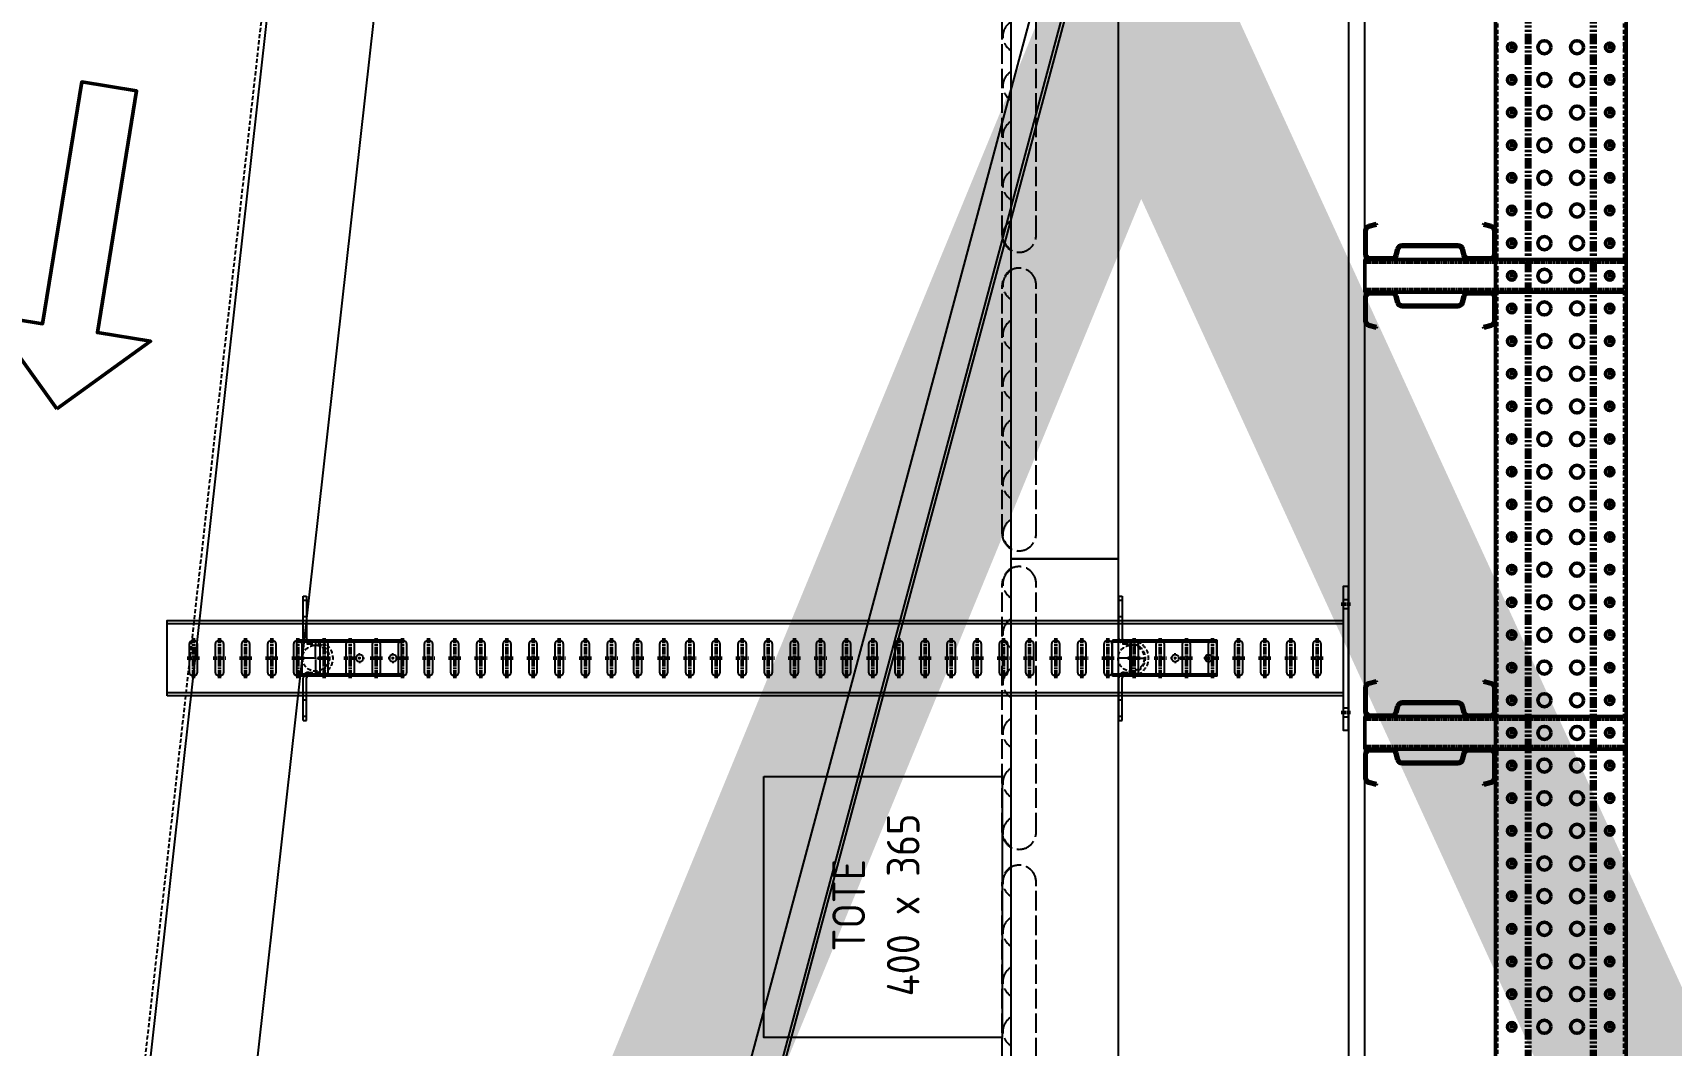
# Model space of a CAD drawing. Header units: millimetres. Extents: x -677815 to 476396, y -125373 to 39000.
# Drawn here: x 453026 to 455534, y -34583 to -33033 of the extents above; entities that cross this region are included whole.
import ezdxf

# ---------------------------------------------------------------- set-up
doc = ezdxf.new("R2010")
doc.units = ezdxf.units.MM
for name, pattern in [('Xref Rapid Pick$0$AM_ISO02W050', [7.5, 6, -1.5]), ('Xref Rapid Pick$0$AM_ISO02W050x2', [3.75, 3, -0.75]), ('Xref Rapid Pick$0$AM_ISO08W050', [18, 12, -1.5, 3, -1.5]), ('Xref Rapid Pick$0$AM_ISO08W050x2', [9, 6, -0.75, 1.5, -0.75]), ('Xref Rapid Pick$0$CENTER', [7, 4, -1, 1, -1]), ('Xref Rapid Pick$0$HIDDEN', [9.525, 6.35, -3.175]), ('Xref Rapid Pick$0$MultiDeck$0$Conveyor - Ground 940 aisles$0$HIDDEN', [9.525, 6.35, -3.175]), ('Xref Rapid Pick$0$P02582 Conveyor Elevations$0$HIDDEN', [9.525, 6.35, -3.175]), ('Xref Rapid Pick$0$PHANTOM2', [31.75, 15.875, -3.175, 3.175, -3.175, 3.175, -3.175])]:
    doc.linetypes.add(name, pattern=pattern)
for name, color, linetype, lineweight in [('AM_BOR', 4, 'Continuous', 25), ('Xref Rapid Pick$0$AM_BOR', 4, 'Continuous', 25), ('Xref Rapid Pick$0$BEAM_SIGMA', 2, 'Continuous', 50), ('Xref Rapid Pick$0$Center', 7, 'Xref Rapid Pick$0$AM_ISO08W050', 50), ('Xref Rapid Pick$0$Conv - Order Out', 5, 'Continuous', 50), ('Xref Rapid Pick$0$Conv- Order In', 1, 'Continuous', 25), ('Xref Rapid Pick$0$Conv- Product Out', 6, 'Continuous', 25), ('Xref Rapid Pick$0$Hidden', 9, 'Xref Rapid Pick$0$AM_ISO02W050', 25), ('Xref Rapid Pick$0$S Cont 2.5', 7, 'Continuous', 50), ('Xref Rapid Pick$0$S Hidden', 9, 'Xref Rapid Pick$0$AM_ISO02W050', 25), ('Xref Rapid Pick$0$Side Channel', 1, 'Continuous', 25)]:
    doc.layers.add(name, color=color, linetype=linetype, lineweight=lineweight)
for name, color, linetype in [('Xref Rapid Pick$0$B', 4, 'Continuous'), ('Xref Rapid Pick$0$MultiDeck$0$Conveyor - Ground 940 aisles$0$D', 7, 'Continuous'), ('Xref Rapid Pick$0$MultiDeck$0$Conveyor - Ground 940 aisles$0$H', 7, 'Xref Rapid Pick$0$MultiDeck$0$Conveyor - Ground 940 aisles$0$HIDDEN'), ('Xref Rapid Pick$0$P02582 Conveyor Elevations$0$Conv', 131, 'Continuous'), ('Xref Rapid Pick$0$Tote', 7, 'Continuous')]:
    doc.layers.add(name, color=color, linetype=linetype)
doc.styles.add('Xref Rapid Pick$0$STANDARD', font='ISOCP.SHX')

# ---------------------------------------------------------------- blocks, each defined once
blk = doc.blocks.new('*U794')
at = {"color": 8, "linetype": 'Xref Rapid Pick$0$CENTER'}
for p, q in [((7350, 27), (7350, 20.6)), ((7400, 27), (7400, 20.6)), ((7450, 27), (7450, 20.6)), ((7500, 27), (7500, 20.6)), ((7550, 27), (7550, 20.6)), ((7600, 27), (7600, 20.6)), ((7650, 27), (7650, 20.6)), ((7700, 27), (7700, 20.6)), ((7750, 27), (7750, 20.6)), ((7800, 27), (7800, 20.6)), ((7850, 27), (7850, 20.6)), ((7900, 27), (7900, 20.6)), ((7950, 27), (7950, 20.6)), ((8000, 27), (8000, 20.6)), ((8050, 27), (8050, 20.6)), ((8100, 27), (8100, 20.6)), ((8150, 27), (8150, 20.6)), ((8200, 27), (8200, 20.6)), ((8250, 27), (8250, 20.6)), ((8300, 27), (8300, 20.6)), ((8350, 27), (8350, 20.6)), ((8400, 27), (8400, 20.6)), ((8450, 27), (8450, 20.6)), ((8500, 27), (8500, 20.6)), ((8550, 27), (8550, 20.6)), ((8600, 27), (8600, 20.6)), ((8650, 27), (8650, 20.6)), ((8700, 27), (8700, 20.6)), ((8750, 27), (8750, 20.6)), ((8800, 27), (8800, 20.6)), ((8850, 27), (8850, 20.6)), ((7358.5, 0), (7341.5, 0)), ((7350, -8.5), (7350, 8.5)), ((7408.5, 0), (7391.5, 0)), ((7400, -8.5), (7400, 8.5)), ((7458.5, 0), (7441.5, 0)), ((7450, -8.5), (7450, 8.5)), ((7508.5, 0), (7491.5, 0)), ((7500, -8.5), (7500, 8.5)), ((7558.5, 0), (7541.5, 0)), ((7550, -8.5), (7550, 8.5)), ((7608.5, 0), (7591.5, 0)), ((7600, -8.5), (7600, 8.5)), ((7658.5, 0), (7641.5, 0)), ((7650, -8.5), (7650, 8.5)), ((7708.5, 0), (7691.5, 0)), ((7700, -8.5), (7700, 8.5)), ((7758.5, 0), (7741.5, 0)), ((7750, -8.5), (7750, 8.5)), ((7808.5, 0), (7791.5, 0)), ((7800, -8.5), (7800, 8.5)), ((7858.5, 0), (7841.5, 0)), ((7850, -8.5), (7850, 8.5)), ((7908.5, 0), (7891.5, 0)), ((7900, -8.5), (7900, 8.5)), ((7958.5, 0), (7941.5, 0)), ((7950, -8.5), (7950, 8.5)), ((8008.5, 0), (7991.5, 0)), ((8000, -8.5), (8000, 8.5)), ((8058.5, 0), (8041.5, 0)), ((8050, -8.5), (8050, 8.5)), ((8108.5, 0), (8091.5, 0)), ((8100, -8.5), (8100, 8.5)), ((8158.5, 0), (8141.5, 0)), ((8150, -8.5), (8150, 8.5)), ((8208.5, 0), (8191.5, 0)), ((8200, -8.5), (8200, 8.5)), ((8258.5, 0), (8241.5, 0)), ((8250, -8.5), (8250, 8.5)), ((8308.5, 0), (8291.5, 0)), ((8300, -8.5), (8300, 8.5)), ((8358.5, 0), (8341.5, 0)), ((8350, -8.5), (8350, 8.5)), ((8408.5, 0), (8391.5, 0)), ((8400, -8.5), (8400, 8.5)), ((8458.5, 0), (8441.5, 0)), ((8450, -8.5), (8450, 8.5)), ((8508.5, 0), (8491.5, 0)), ((8500, -8.5), (8500, 8.5)), ((8558.5, 0), (8541.5, 0)), ((8550, -8.5), (8550, 8.5)), ((8608.5, 0), (8591.5, 0)), ((8600, -8.5), (8600, 8.5)), ((8658.5, 0), (8641.5, 0)), ((8650, -8.5), (8650, 8.5)), ((8708.5, 0), (8691.5, 0)), ((8700, -8.5), (8700, 8.5)), ((8758.5, 0), (8741.5, 0)), ((8750, -8.5), (8750, 8.5)), ((8808.5, 0), (8791.5, 0)), ((8800, -8.5), (8800, 8.5)), ((8858.5, 0), (8841.5, 0)), ((8850, -8.5), (8850, 8.5)), ((7358.5, -150), (7341.5, -150)), ((7350, -158.5), (7350, -141.5)), ((7408.5, -150), (7391.5, -150)), ((7400, -158.5), (7400, -141.5)), ((7458.5, -150), (7441.5, -150)), ((7450, -158.5), (7450, -141.5)), ((7508.5, -150), (7491.5, -150)), ((7500, -158.5), (7500, -141.5)), ((7558.5, -150), (7541.5, -150)), ((7550, -158.5), (7550, -141.5)), ((7608.5, -150), (7591.5, -150)), ((7600, -158.5), (7600, -141.5)), ((7658.5, -150), (7641.5, -150)), ((7650, -158.5), (7650, -141.5)), ((7708.5, -150), (7691.5, -150)), ((7700, -158.5), (7700, -141.5)), ((7758.5, -150), (7741.5, -150)), ((7750, -158.5), (7750, -141.5)), ((7808.5, -150), (7791.5, -150)), ((7800, -158.5), (7800, -141.5)), ((7858.5, -150), (7841.5, -150)), ((7850, -158.5), (7850, -141.5)), ((7908.5, -150), (7891.5, -150)), ((7900, -158.5), (7900, -141.5)), ((7958.5, -150), (7941.5, -150)), ((7950, -158.5), (7950, -141.5)), ((8008.5, -150), (7991.5, -150)), ((8000, -158.5), (8000, -141.5)), ((8058.5, -150), (8041.5, -150)), ((8050, -158.5), (8050, -141.5)), ((8108.5, -150), (8091.5, -150)), ((8100, -158.5), (8100, -141.5)), ((8158.5, -150), (8141.5, -150)), ((8150, -158.5), (8150, -141.5)), ((8208.5, -150), (8191.5, -150)), ((8200, -158.5), (8200, -141.5)), ((8258.5, -150), (8241.5, -150)), ((8250, -158.5), (8250, -141.5)), ((8308.5, -150), (8291.5, -150)), ((8300, -158.5), (8300, -141.5)), ((8358.5, -150), (8341.5, -150)), ((8350, -158.5), (8350, -141.5)), ((8408.5, -150), (8391.5, -150)), ((8400, -158.5), (8400, -141.5)), ((8458.5, -150), (8441.5, -150)), ((8450, -158.5), (8450, -141.5)), ((8508.5, -150), (8491.5, -150)), ((8500, -158.5), (8500, -141.5)), ((8558.5, -150), (8541.5, -150)), ((8550, -158.5), (8550, -141.5)), ((8608.5, -150), (8591.5, -150)), ((8600, -158.5), (8600, -141.5)), ((8658.5, -150), (8641.5, -150)), ((8650, -158.5), (8650, -141.5)), ((8708.5, -150), (8691.5, -150)), ((8700, -158.5), (8700, -141.5)), ((8758.5, -150), (8741.5, -150)), ((8750, -158.5), (8750, -141.5)), ((8808.5, -150), (8791.5, -150)), ((8800, -158.5), (8800, -141.5)), ((8858.5, -150), (8841.5, -150)), ((8850, -158.5), (8850, -141.5)), ((7350, -170.6), (7350, -177)), ((7400, -170.6), (7400, -177)), ((7450, -170.6), (7450, -177)), ((7500, -170.6), (7500, -177)), ((7550, -170.6), (7550, -177)), ((7600, -170.6), (7600, -177)), ((7650, -170.6), (7650, -177)), ((7700, -170.6), (7700, -177)), ((7750, -170.6), (7750, -177)), ((7800, -170.6), (7800, -177)), ((7850, -170.6), (7850, -177)), ((7900, -170.6), (7900, -177)), ((7950, -170.6), (7950, -177)), ((8000, -170.6), (8000, -177)), ((8050, -170.6), (8050, -177)), ((8100, -170.6), (8100, -177)), ((8150, -170.6), (8150, -177)), ((8200, -170.6), (8200, -177)), ((8250, -170.6), (8250, -177)), ((8300, -170.6), (8300, -177)), ((8350, -170.6), (8350, -177)), ((8400, -170.6), (8400, -177)), ((8450, -170.6), (8450, -177)), ((8500, -170.6), (8500, -177)), ((8550, -170.6), (8550, -177)), ((8600, -170.6), (8600, -177)), ((8650, -170.6), (8650, -177)), ((8700, -170.6), (8700, -177)), ((8750, -170.6), (8750, -177)), ((8800, -170.6), (8800, -177)), ((8850, -170.6), (8850, -177))]:
    blk.add_line(p, q, dxfattribs=at)
for p, q in [((32175, 25), (-25, 25)), ((32175, -175), (-25, -175))]:
    blk.add_line(p, q)
at = {"color": 8, "linetype": 'Xref Rapid Pick$0$HIDDEN'}
for p, q in [((32175, 22.6), (-25, 22.6)), ((7343.5, 25), (7343.5, 22.6)), ((7356.5, 25), (7356.5, 22.6)), ((7393.5, 25), (7393.5, 22.6)), ((7406.5, 25), (7406.5, 22.6)), ((7443.5, 25), (7443.5, 22.6)), ((7456.5, 25), (7456.5, 22.6)), ((7493.5, 25), (7493.5, 22.6)), ((7506.5, 25), (7506.5, 22.6)), ((7543.5, 25), (7543.5, 22.6)), ((7556.5, 25), (7556.5, 22.6)), ((7593.5, 25), (7593.5, 22.6)), ((7606.5, 25), (7606.5, 22.6)), ((7643.5, 25), (7643.5, 22.6)), ((7656.5, 25), (7656.5, 22.6)), ((7693.5, 25), (7693.5, 22.6)), ((7706.5, 25), (7706.5, 22.6)), ((7743.5, 25), (7743.5, 22.6)), ((7756.5, 25), (7756.5, 22.6)), ((7793.5, 25), (7793.5, 22.6)), ((7806.5, 25), (7806.5, 22.6)), ((7843.5, 25), (7843.5, 22.6)), ((7856.5, 25), (7856.5, 22.6)), ((7893.5, 25), (7893.5, 22.6)), ((7906.5, 25), (7906.5, 22.6)), ((7943.5, 25), (7943.5, 22.6)), ((7956.5, 25), (7956.5, 22.6)), ((7993.5, 25), (7993.5, 22.6)), ((8006.5, 25), (8006.5, 22.6)), ((8043.5, 25), (8043.5, 22.6)), ((8056.5, 25), (8056.5, 22.6)), ((8093.5, 25), (8093.5, 22.6)), ((8106.5, 25), (8106.5, 22.6)), ((8143.5, 25), (8143.5, 22.6)), ((8156.5, 25), (8156.5, 22.6)), ((8193.5, 25), (8193.5, 22.6)), ((8206.5, 25), (8206.5, 22.6)), ((8243.5, 25), (8243.5, 22.6)), ((8256.5, 25), (8256.5, 22.6)), ((8293.5, 25), (8293.5, 22.6)), ((8306.5, 25), (8306.5, 22.6)), ((8343.5, 25), (8343.5, 22.6)), ((8356.5, 25), (8356.5, 22.6)), ((8393.5, 25), (8393.5, 22.6)), ((8406.5, 25), (8406.5, 22.6)), ((8443.5, 25), (8443.5, 22.6)), ((8456.5, 25), (8456.5, 22.6)), ((8493.5, 25), (8493.5, 22.6)), ((8506.5, 25), (8506.5, 22.6)), ((8543.5, 25), (8543.5, 22.6)), ((8556.5, 25), (8556.5, 22.6)), ((8593.5, 25), (8593.5, 22.6)), ((8606.5, 25), (8606.5, 22.6)), ((8643.5, 25), (8643.5, 22.6)), ((8656.5, 25), (8656.5, 22.6)), ((8693.5, 25), (8693.5, 22.6)), ((8706.5, 25), (8706.5, 22.6)), ((8743.5, 25), (8743.5, 22.6)), ((8756.5, 25), (8756.5, 22.6)), ((8793.5, 25), (8793.5, 22.6)), ((8806.5, 25), (8806.5, 22.6)), ((8843.5, 25), (8843.5, 22.6)), ((8856.5, 25), (8856.5, 22.6)), ((32175, -172.6), (-25, -172.6)), ((7343.5, -172.6), (7343.5, -175)), ((7356.5, -172.6), (7356.5, -175)), ((7393.5, -172.6), (7393.5, -175)), ((7406.5, -172.6), (7406.5, -175)), ((7443.5, -172.6), (7443.5, -175)), ((7456.5, -172.6), (7456.5, -175)), ((7493.5, -172.6), (7493.5, -175)), ((7506.5, -172.6), (7506.5, -175)), ((7543.5, -172.6), (7543.5, -175)), ((7556.5, -172.6), (7556.5, -175)), ((7593.5, -172.6), (7593.5, -175)), ((7606.5, -172.6), (7606.5, -175)), ((7643.5, -172.6), (7643.5, -175)), ((7656.5, -172.6), (7656.5, -175)), ((7693.5, -172.6), (7693.5, -175)), ((7706.5, -172.6), (7706.5, -175)), ((7743.5, -172.6), (7743.5, -175)), ((7756.5, -172.6), (7756.5, -175)), ((7793.5, -172.6), (7793.5, -175)), ((7806.5, -172.6), (7806.5, -175)), ((7843.5, -172.6), (7843.5, -175)), ((7856.5, -172.6), (7856.5, -175)), ((7893.5, -172.6), (7893.5, -175)), ((7906.5, -172.6), (7906.5, -175)), ((7943.5, -172.6), (7943.5, -175)), ((7956.5, -172.6), (7956.5, -175)), ((7993.5, -172.6), (7993.5, -175)), ((8006.5, -172.6), (8006.5, -175)), ((8043.5, -172.6), (8043.5, -175)), ((8056.5, -172.6), (8056.5, -175)), ((8093.5, -172.6), (8093.5, -175)), ((8106.5, -172.6), (8106.5, -175)), ((8143.5, -172.6), (8143.5, -175)), ((8156.5, -172.6), (8156.5, -175)), ((8193.5, -172.6), (8193.5, -175)), ((8206.5, -172.6), (8206.5, -175)), ((8243.5, -172.6), (8243.5, -175)), ((8256.5, -172.6), (8256.5, -175)), ((8293.5, -172.6), (8293.5, -175)), ((8306.5, -172.6), (8306.5, -175)), ((8343.5, -172.6), (8343.5, -175)), ((8356.5, -172.6), (8356.5, -175)), ((8393.5, -172.6), (8393.5, -175)), ((8406.5, -172.6), (8406.5, -175)), ((8443.5, -172.6), (8443.5, -175)), ((8456.5, -172.6), (8456.5, -175)), ((8493.5, -172.6), (8493.5, -175)), ((8506.5, -172.6), (8506.5, -175)), ((8543.5, -172.6), (8543.5, -175)), ((8556.5, -172.6), (8556.5, -175)), ((8593.5, -172.6), (8593.5, -175)), ((8606.5, -172.6), (8606.5, -175)), ((8643.5, -172.6), (8643.5, -175)), ((8656.5, -172.6), (8656.5, -175)), ((8693.5, -172.6), (8693.5, -175)), ((8706.5, -172.6), (8706.5, -175)), ((8743.5, -172.6), (8743.5, -175)), ((8756.5, -172.6), (8756.5, -175)), ((8793.5, -172.6), (8793.5, -175)), ((8806.5, -172.6), (8806.5, -175)), ((8843.5, -172.6), (8843.5, -175)), ((8856.5, -172.6), (8856.5, -175))]:
    blk.add_line(p, q, dxfattribs=at)
at = {"color": 9, "linetype": 'Xref Rapid Pick$0$PHANTOM2'}
for p, q in [((32175, -22.5), (-25, -22.5)), ((32175, -27.9), (-25, -27.9)), ((32175, -122.1), (-25, -122.1)), ((32175, -127.5), (-25, -127.5))]:
    blk.add_line(p, q, dxfattribs=at)
at = {"extrusion": (0, 0, -1)}
for centre in [(-7350, 0), (-7400, 0), (-7450, 0), (-7500, 0), (-7550, 0), (-7600, 0), (-7650, 0), (-7700, 0), (-7750, 0), (-7800, 0), (-7850, 0), (-7900, 0), (-7950, 0), (-8000, 0), (-8050, 0), (-8100, 0), (-8150, 0), (-8200, 0), (-8250, 0), (-8300, 0), (-8350, 0), (-8400, 0), (-8450, 0), (-8500, 0), (-8550, 0), (-8600, 0), (-8650, 0), (-8700, 0), (-8750, 0), (-8800, 0), (-8850, 0)]:
    blk.add_circle(centre, 6.5, dxfattribs=at)
for centre, radius in [((7350, -50), 10), ((7400, -50), 10), ((7450, -50), 10), ((7500, -50), 10), ((7550, -50), 10), ((7600, -50), 10), ((7650, -50), 10), ((7700, -50), 10), ((7750, -50), 10), ((7800, -50), 10), ((7850, -50), 10), ((7900, -50), 10), ((7950, -50), 10), ((8000, -50), 10), ((8050, -50), 10), ((8100, -50), 10), ((8150, -50), 10), ((8200, -50), 10), ((8250, -50), 10), ((8300, -50), 10), ((8350, -50), 10), ((8400, -50), 10), ((8450, -50), 10), ((8500, -50), 10), ((8550, -50), 10), ((8600, -50), 10), ((8650, -50), 10), ((8700, -50), 10), ((8750, -50), 10), ((8800, -50), 10), ((8850, -50), 10), ((7350, -100), 10), ((7400, -100), 10), ((7450, -100), 10), ((7500, -100), 10), ((7550, -100), 10), ((7600, -100), 10), ((7650, -100), 10), ((7700, -100), 10), ((7750, -100), 10), ((7800, -100), 10), ((7850, -100), 10), ((7900, -100), 10), ((7950, -100), 10), ((8000, -100), 10), ((8050, -100), 10), ((8100, -100), 10), ((8150, -100), 10), ((8200, -100), 10), ((8250, -100), 10), ((8300, -100), 10), ((8350, -100), 10), ((8400, -100), 10), ((8450, -100), 10), ((8500, -100), 10), ((8550, -100), 10), ((8600, -100), 10), ((8650, -100), 10), ((8700, -100), 10), ((8750, -100), 10), ((8800, -100), 10), ((8850, -100), 10), ((7350, -150), 6.5), ((7400, -150), 6.5), ((7450, -150), 6.5), ((7500, -150), 6.5), ((7550, -150), 6.5), ((7600, -150), 6.5), ((7650, -150), 6.5), ((7700, -150), 6.5), ((7750, -150), 6.5), ((7800, -150), 6.5), ((7850, -150), 6.5), ((7900, -150), 6.5), ((7950, -150), 6.5), ((8000, -150), 6.5), ((8050, -150), 6.5), ((8100, -150), 6.5), ((8150, -150), 6.5), ((8200, -150), 6.5), ((8250, -150), 6.5), ((8300, -150), 6.5), ((8350, -150), 6.5), ((8400, -150), 6.5), ((8450, -150), 6.5), ((8500, -150), 6.5), ((8550, -150), 6.5), ((8600, -150), 6.5), ((8650, -150), 6.5), ((8700, -150), 6.5), ((8750, -150), 6.5), ((8800, -150), 6.5), ((8850, -150), 6.5)]:
    blk.add_circle(centre, radius)
blk = doc.blocks.new('Xref Rapid Pick$0$RK1223 sv')
at = {"color": 8, "linetype": 'Xref Rapid Pick$0$CENTER'}
for p, q in [((25, 27), (25, 20.6)), ((-2, 0), (4.4, 0)), ((18, -50), (24.4, -50)), ((18, -100), (24.4, -100)), ((-2, -150), (4.4, -150)), ((25, -177), (25, -170.6))]:
    blk.add_line(p, q, dxfattribs=at)
for p, q in [((0, 17.1), (0, -16.5)), ((2.4, 17.1), (2.4, -16.5)), ((44.2, 25), (7.9, 25)), ((44.2, 22.6), (7.9, 22.6)), ((52.7, 6.9), (49.6, 18.5)), ((55, 7.6), (51.9, 19.1)), ((55, 7.6), (52.7, 6.9)), ((5.9, -24.1), (15.6, -26.7)), ((6.5, -21.8), (16.2, -24.4)), ((20, -32.5), (20, -117.5)), ((22.4, -32.5), (22.4, -117.5)), ((5.9, -125.9), (15.6, -123.3)), ((0, -167.1), (0, -133.5)), ((2.4, -167.1), (2.4, -133.5)), ((6.5, -128.2), (16.2, -125.6)), ((44.2, -172.6), (7.9, -172.6)), ((44.2, -175), (7.9, -175)), ((52.7, -156.9), (49.6, -168.5)), ((55, -157.6), (51.9, -169.1)), ((55, -157.6), (52.7, -156.9))]:
    blk.add_line(p, q)
at = {"color": 8, "linetype": 'Xref Rapid Pick$0$HIDDEN'}
for p, q in [((2.4, 6.5), (0, 6.5)), ((18.5, 22.6), (18.5, 25)), ((31.5, 22.6), (31.5, 25)), ((2.4, -6.5), (0, -6.5)), ((22.4, -40), (20, -40)), ((22.4, -60), (20, -60)), ((22.4, -90), (20, -90)), ((22.4, -110), (20, -110)), ((2.4, -143.5), (0, -143.5)), ((2.4, -156.5), (0, -156.5)), ((18.5, -172.6), (18.5, -175)), ((31.5, -172.6), (31.5, -175))]:
    blk.add_line(p, q, dxfattribs=at)
for centre, radius, start, end in [((7.9, 17.1), 7.9, 90, 180), ((7.9, 17.1), 5.5, 90, 180), ((44.2, 17.1), 7.9, 15, 90), ((44.2, 17.1), 5.5, 15, 90), ((7.9, -16.5), 7.9, 180, 255), ((7.9, -16.5), 5.5, 180, 255), ((14, -32.5), 8.4, 0, 75), ((14, -32.5), 6, 0, 75), ((14, -117.5), 6, 285, 360), ((14, -117.5), 8.4, 285, 360), ((7.9, -133.5), 7.9, 105, 180), ((7.9, -133.5), 5.5, 105, 180), ((7.9, -167.1), 7.9, 180, 270), ((7.9, -167.1), 5.5, 180, 270), ((44.2, -167.1), 5.5, 270, 345), ((44.2, -167.1), 7.9, 270, 345)]:
    blk.add_arc(centre, radius, start, end)
blk = doc.blocks.new('*U791')
at = {"layer": 'Xref Rapid Pick$0$BEAM_SIGMA'}
blk.add_blockref('Xref Rapid Pick$0$RK1223 sv', (0, 0), dxfattribs=at)
blk = doc.blocks.new('Xref Rapid Pick$0$A$C3945242F')
at = {"layer": 'Xref Rapid Pick$0$S Cont 2.5'}
for p, q in [((0, 400), (0, 0)), ((50, 400), (0, 400)), ((50, 0), (50, 400)), ((0, 0), (50, 0))]:
    blk.add_line(p, q, dxfattribs=at)
at = {"layer": 'Xref Rapid Pick$0$S Hidden', "linetype": 'Xref Rapid Pick$0$AM_ISO02W050x2', "lineweight": 50}
for p, q in [((4, 400), (4, 0)), ((46, 0), (46, 400))]:
    blk.add_line(p, q, dxfattribs=at)
blk = doc.blocks.new('*U879')
at = {"xscale": -1}
blk.add_blockref('*U791', (-25, 159.5), dxfattribs=at)
blk.add_blockref('*U791', (25, 159.5))
at = {"layer": 'Xref Rapid Pick$0$AM_BOR'}
blk.add_blockref('Xref Rapid Pick$0$A$C3945242F', (-25, -215.5), dxfattribs=at)
blk = doc.blocks.new('*U880')
at = {"layer": 'Xref Rapid Pick$0$B', "color": 0, "linetype": 'ByBlock', "lineweight": -2, "transparency": 16777216}
for p in [(7700, 0), (8400, 0)]:
    blk.add_blockref('*U879', p, dxfattribs=at)
blk = doc.blocks.new('*U801')
at = {"color": 0, "linetype": 'Continuous'}
blk.add_lwpolyline([(0, 0), (125, -125), (125, -42.5), (500, -42.5), (500, 42.5), (125, 42.5), (125, 125)], close=True, dxfattribs=at)
blk = doc.blocks.new('Xref Rapid Pick$0$Tote side 400 x 365')
at = {"layer": 'Xref Rapid Pick$0$Tote'}
blk.add_lwpolyline([(500, 365), (500, 0), (100, 0), (100, 365)], close=True, dxfattribs=at)
at = {"layer": 'Xref Rapid Pick$0$Tote', "insert": (124.2, 259.8), "char_height": 50, "attachment_point": 1, "style": 'Xref Rapid Pick$0$STANDARD'}
blk.add_mtext_dynamic_manual_height_columns('\\pi107.5;TOTE\\P\\pi38.967;400 x 365', width=355.005, gutter_width=12.5, heights=[0], dxfattribs=at)
blk = doc.blocks.new('*U873')
at = {"layer": 'Xref Rapid Pick$0$Hidden', "linetype": 'Xref Rapid Pick$0$P02582 Conveyor Elevations$0$HIDDEN'}
blk.add_line((790.8, -5652.1), (7.4, 1), dxfattribs=at)
at = {"layer": 'Xref Rapid Pick$0$P02582 Conveyor Elevations$0$Conv', "color": 0}
blk.add_lwpolyline([(536.2, -5060.3), (-162, -22.4), (0, 0), (698.1, -5037.9)], close=True, dxfattribs=at)
blk = doc.blocks.new('*U859')
blk.add_lwpolyline([(0, 0), (3657.6, 0), (3657.6, -163.5), (0, -163.5)], close=True)
at = {"layer": 'Xref Rapid Pick$0$Hidden', "ltscale": 5}
for p, q in [((2781.3, 14), (3162.3, 14)), ((3238.5, 14), (3619.5, 14)), ((2781.3, -38), (3162.3, -38)), ((3238.5, -38), (3619.5, -38))]:
    blk.add_line(p, q, dxfattribs=at)
for centre, radius, start, end in [((2933.7, -12), 25, 28.6854, 151.3146), ((3009.9, -12), 25, 28.6854, 151.3146), ((3086.1, -12), 25, 28.6854, 151.3146), ((3162.3, -12), 25, 28.6854, 151.3146), ((3162.3, -12), 26, 270, 90), ((3238.5, -12), 26, 90, 270), ((3238.5, -12), 25, 28.6854, 151.3146), ((3314.7, -12), 25, 28.6854, 151.3146), ((3390.9, -12), 25, 28.6854, 151.3146), ((3467.1, -12), 25, 28.6854, 151.3146), ((3543.3, -12), 25, 28.6854, 151.3146), ((3619.5, -12), 25, 28.6854, 151.3146), ((3619.5, -12), 26, 270, 90)]:
    blk.add_arc(centre, radius, start, end, dxfattribs=at)
blk = doc.blocks.new('*U871')
blk.add_lwpolyline([(0, 0), (1828.8, 0), (1828.8, -163.5), (0, -163.5)], close=True)
at = {"layer": 'Xref Rapid Pick$0$Hidden', "ltscale": 5}
for p, q in [((38.1, 14), (419.1, 14)), ((495.3, 14), (876.3, 14)), ((952.5, 14), (1333.5, 14)), ((1409.7, 14), (1790.7, 14)), ((38.1, -38), (419.1, -38)), ((495.3, -38), (876.3, -38)), ((952.5, -38), (1333.5, -38)), ((1409.7, -38), (1790.7, -38))]:
    blk.add_line(p, q, dxfattribs=at)
for centre, radius, start, end in [((38.1, -12), 26, 90, 270), ((38.1, -12), 25, 28.6854, 151.3146), ((114.3, -12), 25, 28.6854, 151.3146), ((190.5, -12), 25, 28.6854, 151.3146), ((266.7, -12), 25, 28.6854, 151.3146), ((342.9, -12), 25, 28.6854, 151.3146), ((419.1, -12), 25, 28.6854, 151.3146), ((419.1, -12), 26, 270, 90), ((495.3, -12), 26, 90, 270), ((495.3, -12), 25, 28.6854, 151.3146), ((571.5, -12), 25, 28.6854, 151.3146), ((647.7, -12), 25, 28.6854, 151.3146), ((723.9, -12), 25, 28.6854, 151.3146), ((800.1, -12), 25, 28.6854, 151.3146), ((876.3, -12), 25, 28.6854, 151.3146), ((876.3, -12), 26, 270, 90), ((952.5, -12), 26, 90, 270), ((952.5, -12), 25, 28.6854, 151.3146), ((1028.7, -12), 25, 28.6854, 151.3146), ((1104.9, -12), 25, 28.6854, 151.3146), ((1181.1, -12), 25, 28.6854, 151.3146), ((1257.3, -12), 25, 28.6854, 151.3146), ((1333.5, -12), 25, 28.6854, 151.3146), ((1333.5, -12), 26, 270, 90), ((1409.7, -12), 26, 90, 270), ((1409.7, -12), 25, 28.6854, 151.3146), ((1485.9, -12), 25, 28.6854, 151.3146), ((1562.1, -12), 25, 28.6854, 151.3146), ((1638.3, -12), 25, 28.6854, 151.3146), ((1714.5, -12), 25, 28.6854, 151.3146), ((1790.7, -12), 25, 28.6854, 151.3146), ((1790.7, -12), 26, 270, 90)]:
    blk.add_arc(centre, radius, start, end, dxfattribs=at)
blk = doc.blocks.new('Xref Rapid Pick$0$SLOT (0deg)')
blk.add_lwpolyline([(-21, 6.5, 1), (-21, -6.5), (21, -6.5, 1), (21, 6.5)], format="xyb", close=True)
at = {"layer": 'Xref Rapid Pick$0$Center', "lineweight": 50}
blk.add_line((-30.5, 0), (30.5, 0), dxfattribs=at)
at = {"layer": 'Xref Rapid Pick$0$Center', "linetype": 'Xref Rapid Pick$0$AM_ISO08W050x2', "lineweight": 50}
blk.add_line((0, 9.5), (0, -9.5), dxfattribs=at)
blk = doc.blocks.new('*U869')
for p, q in [((-27.5, 28.5), (27.5, 28.5)), ((-27.5, -131.5), (-27.5, 28.5)), ((-24.5, -131.5), (-24.5, 28.5)), ((24.5, -131.5), (24.5, 28.5)), ((27.5, -131.5), (27.5, 28.5)), ((-95.2, 18.7), (-29.9, 18.7)), ((-95.2, 18.7), (-95.2, 13.7)), ((-95.2, 13.7), (-29.9, 13.7)), ((30, 18.7), (95.2, 18.7)), ((95.2, 13.7), (30, 13.7)), ((95.2, 18.7), (95.2, 13.7)), ((-27.5, -131.5), (27.5, -131.5))]:
    blk.add_line(p, q)
for centre in [(0, -67.5), (0, -118.5)]:
    blk.add_circle(centre, 5.5)
for centre, start, end in [((-29.9, 10.5), 0, 90), ((30, 10.5), 90, 180)]:
    blk.add_arc(centre, 3.2, start, end)
at = {"layer": 'Xref Rapid Pick$0$MultiDeck$0$Conveyor - Ground 940 aisles$0$D', "linetype": 'Xref Rapid Pick$0$MultiDeck$0$Conveyor - Ground 940 aisles$0$HIDDEN'}
for p, q in [((-26.8, 10.5), (-26.8, -1.6)), ((-21.8, 10.5), (-21.8, -1.5)), ((21.8, 10.5), (21.8, -1.5)), ((26.8, 10.5), (26.8, -1.6))]:
    blk.add_line(p, q, dxfattribs=at)
at = {"layer": 'Xref Rapid Pick$0$MultiDeck$0$Conveyor - Ground 940 aisles$0$D'}
for p, q in [((-2, 0), (-21, 0)), ((-1, 0), (1, 0)), ((0, 2), (0, 21)), ((0, -1), (0, 1)), ((2, 0), (21, 0)), ((0, -2), (0, -21)), ((-4, -67.5), (-7.5, -67.5)), ((-2, -67.5), (2, -67.5)), ((0, -63.5), (0, -60)), ((0, -69.5), (0, -65.5)), ((0, -71.5), (0, -75)), ((4, -67.5), (7.5, -67.5)), ((-4, -118.5), (-7.5, -118.5)), ((-2, -118.5), (2, -118.5)), ((0, -114.5), (0, -111)), ((0, -120.5), (0, -116.5)), ((0, -122.5), (0, -126)), ((4, -118.5), (7.5, -118.5))]:
    blk.add_line(p, q, dxfattribs=at)
at = {"layer": 'Xref Rapid Pick$0$MultiDeck$0$Conveyor - Ground 940 aisles$0$D', "linetype": 'Xref Rapid Pick$0$MultiDeck$0$Conveyor - Ground 940 aisles$0$HIDDEN'}
blk.add_circle((0, 0), 20, dxfattribs=at)
for centre, radius, start, end in [((-29.9, 10.5), 8.2, 0, 90), ((30, 10.5), 8.2, 90, 180), ((0, 0), 26.8, 183.5004, 356.4996), ((0, 0), 21.8, 183.8813, 356.1187)]:
    blk.add_arc(centre, radius, start, end, dxfattribs=at)
at = {"layer": 'Xref Rapid Pick$0$MultiDeck$0$Conveyor - Ground 940 aisles$0$H'}
for p, q in [((-88.7, 18.7), (-88.7, 13.7)), ((-63.7, 18.7), (-63.7, 13.7)), ((63.7, 18.7), (63.7, 13.7)), ((88.7, 18.7), (88.7, 13.7))]:
    blk.add_line(p, q, dxfattribs=at)
blk = doc.blocks.new('*U914')
for p, q in [((-52.5, 1808), (-52.5, 8)), ((52.5, 8), (52.5, 1808))]:
    blk.add_line(p, q)
for points in [[(-57.5, 1808), (57.5, 1808), (57.5, 8), (-57.5, 8)], [(-110, 0), (110, 0), (110, 8), (-110, 8)]]:
    blk.add_lwpolyline(points, close=True)
at = {"layer": 'Xref Rapid Pick$0$Center', "linetype": 'Xref Rapid Pick$0$AM_ISO08W050x2', "lineweight": 50}
for p, q in [((-83, -3), (-83, 11)), ((83, -3), (83, 11))]:
    blk.add_line(p, q, dxfattribs=at)
at = {"layer": 'Xref Rapid Pick$0$Hidden'}
for p, q in [((-90, 8), (-90, 0)), ((-76, 8), (-76, 0)), ((76, 8), (76, 0)), ((90, 8), (90, 0))]:
    blk.add_line(p, q, dxfattribs=at)
for name, p in [('Xref Rapid Pick$0$SLOT (0deg)', (0, 1768)), ('Xref Rapid Pick$0$SLOT (0deg)', (0, 1728)), ('Xref Rapid Pick$0$SLOT (0deg)', (0, 1688)), ('Xref Rapid Pick$0$SLOT (0deg)', (0, 1648)), ('*U869', (0, 1581)), ('Xref Rapid Pick$0$SLOT (0deg)', (0, 1608)), ('Xref Rapid Pick$0$SLOT (0deg)', (0, 1568)), ('Xref Rapid Pick$0$SLOT (0deg)', (0, 1528)), ('Xref Rapid Pick$0$SLOT (0deg)', (0, 1488)), ('Xref Rapid Pick$0$SLOT (0deg)', (0, 1448)), ('Xref Rapid Pick$0$SLOT (0deg)', (0, 1408)), ('Xref Rapid Pick$0$SLOT (0deg)', (0, 1368)), ('Xref Rapid Pick$0$SLOT (0deg)', (0, 1328)), ('Xref Rapid Pick$0$SLOT (0deg)', (0, 1288)), ('Xref Rapid Pick$0$SLOT (0deg)', (0, 1248)), ('Xref Rapid Pick$0$SLOT (0deg)', (0, 1208)), ('Xref Rapid Pick$0$SLOT (0deg)', (0, 1168)), ('Xref Rapid Pick$0$SLOT (0deg)', (0, 1128)), ('Xref Rapid Pick$0$SLOT (0deg)', (0, 1088)), ('Xref Rapid Pick$0$SLOT (0deg)', (0, 1048)), ('Xref Rapid Pick$0$SLOT (0deg)', (0, 1008)), ('Xref Rapid Pick$0$SLOT (0deg)', (0, 968)), ('Xref Rapid Pick$0$SLOT (0deg)', (0, 928)), ('Xref Rapid Pick$0$SLOT (0deg)', (0, 888)), ('Xref Rapid Pick$0$SLOT (0deg)', (0, 848)), ('Xref Rapid Pick$0$SLOT (0deg)', (0, 808)), ('Xref Rapid Pick$0$SLOT (0deg)', (0, 768)), ('Xref Rapid Pick$0$SLOT (0deg)', (0, 728)), ('Xref Rapid Pick$0$SLOT (0deg)', (0, 688)), ('Xref Rapid Pick$0$SLOT (0deg)', (0, 648)), ('Xref Rapid Pick$0$SLOT (0deg)', (0, 608)), ('Xref Rapid Pick$0$SLOT (0deg)', (0, 568)), ('Xref Rapid Pick$0$SLOT (0deg)', (0, 528)), ('Xref Rapid Pick$0$SLOT (0deg)', (0, 488)), ('Xref Rapid Pick$0$SLOT (0deg)', (0, 448)), ('Xref Rapid Pick$0$SLOT (0deg)', (0, 408)), ('Xref Rapid Pick$0$SLOT (0deg)', (0, 368)), ('*U869', (0, 332.5)), ('Xref Rapid Pick$0$SLOT (0deg)', (0, 328)), ('Xref Rapid Pick$0$SLOT (0deg)', (0, 288)), ('Xref Rapid Pick$0$SLOT (0deg)', (0, 248)), ('Xref Rapid Pick$0$SLOT (0deg)', (0, 208)), ('Xref Rapid Pick$0$SLOT (0deg)', (0, 168)), ('Xref Rapid Pick$0$SLOT (0deg)', (0, 128)), ('Xref Rapid Pick$0$SLOT (0deg)', (0, 88)), ('Xref Rapid Pick$0$SLOT (0deg)', (0, 48))]:
    blk.add_blockref(name, p)
blk = doc.blocks.new('Xref Rapid Pick')
at = {"layer": 'Xref Rapid Pick$0$AM_BOR', "color": 6}
blk.add_lwpolyline([(455065.1, -41930), (455065.1, -9742.7), (455040.1, -9742.7), (455040.1, -41930)], close=True, dxfattribs=at)
at = {"layer": 'Xref Rapid Pick$0$Conv- Product Out'}
for p, q in [((453555.1, -36729.9), (454977.2, -31431)), ((455021.8, -31443), (453599.8, -36741.9)), ((455026.2, -31444.2), (453604.2, -36743.1))]:
    blk.add_line(p, q, dxfattribs=at)
at = {"layer": 'Xref Rapid Pick$0$Side Channel', "const_width": 250}
for points in [[(451866, -26746.4), (457656.3, -39394.2)], [(457151.3, -27049.2), (452202.7, -39091.5)]]:
    blk.add_lwpolyline(points, dxfattribs=at)
at = {"layer": 'Xref Rapid Pick$0$B', "rotation": 90}
blk.add_blockref('*U880', (455249.6, -41805), dxfattribs=at)
at = {"layer": 'Xref Rapid Pick$0$BEAM_SIGMA', "rotation": 90}
blk.add_blockref('*U794', (455290.1, -41905), dxfattribs=at)
at = {"layer": 'Xref Rapid Pick$0$Conv - Order Out', "xscale": -1}
for name, p, rotation in [('*U873', (453613.1, -30967.4), 1.499999999999995), ('*U801', (453063.2, -33608.5), 260.784361046885)]:
    blk.add_blockref(name, p, dxfattribs=dict(at, rotation=rotation))
at = {"layer": 'Xref Rapid Pick$0$Conv- Order In', "rotation": 90.00000000000001}
for name, p in [('*U871', (454524.1, -33838.2)), ('*U859', (454524.1, -37495.8))]:
    blk.add_blockref(name, p, dxfattribs=at)
at = {"layer": 'Xref Rapid Pick$0$Conv- Product Out', "rotation": 89.99999999999999}
blk.add_blockref('*U914', (455040.1, -33990.6), dxfattribs=at)
at = {"layer": 'Xref Rapid Pick$0$Tote', "rotation": 90}
blk.add_blockref('Xref Rapid Pick$0$Tote side 400 x 365', (454510.1, -34671.6), dxfattribs=at)

msp = doc.modelspace()

# ---------------------------------------------------------------- block references
at = {"layer": 'AM_BOR'}
msp.add_blockref('Xref Rapid Pick', (0, 0), dxfattribs=at)

doc.saveas('drawing.dxf')
